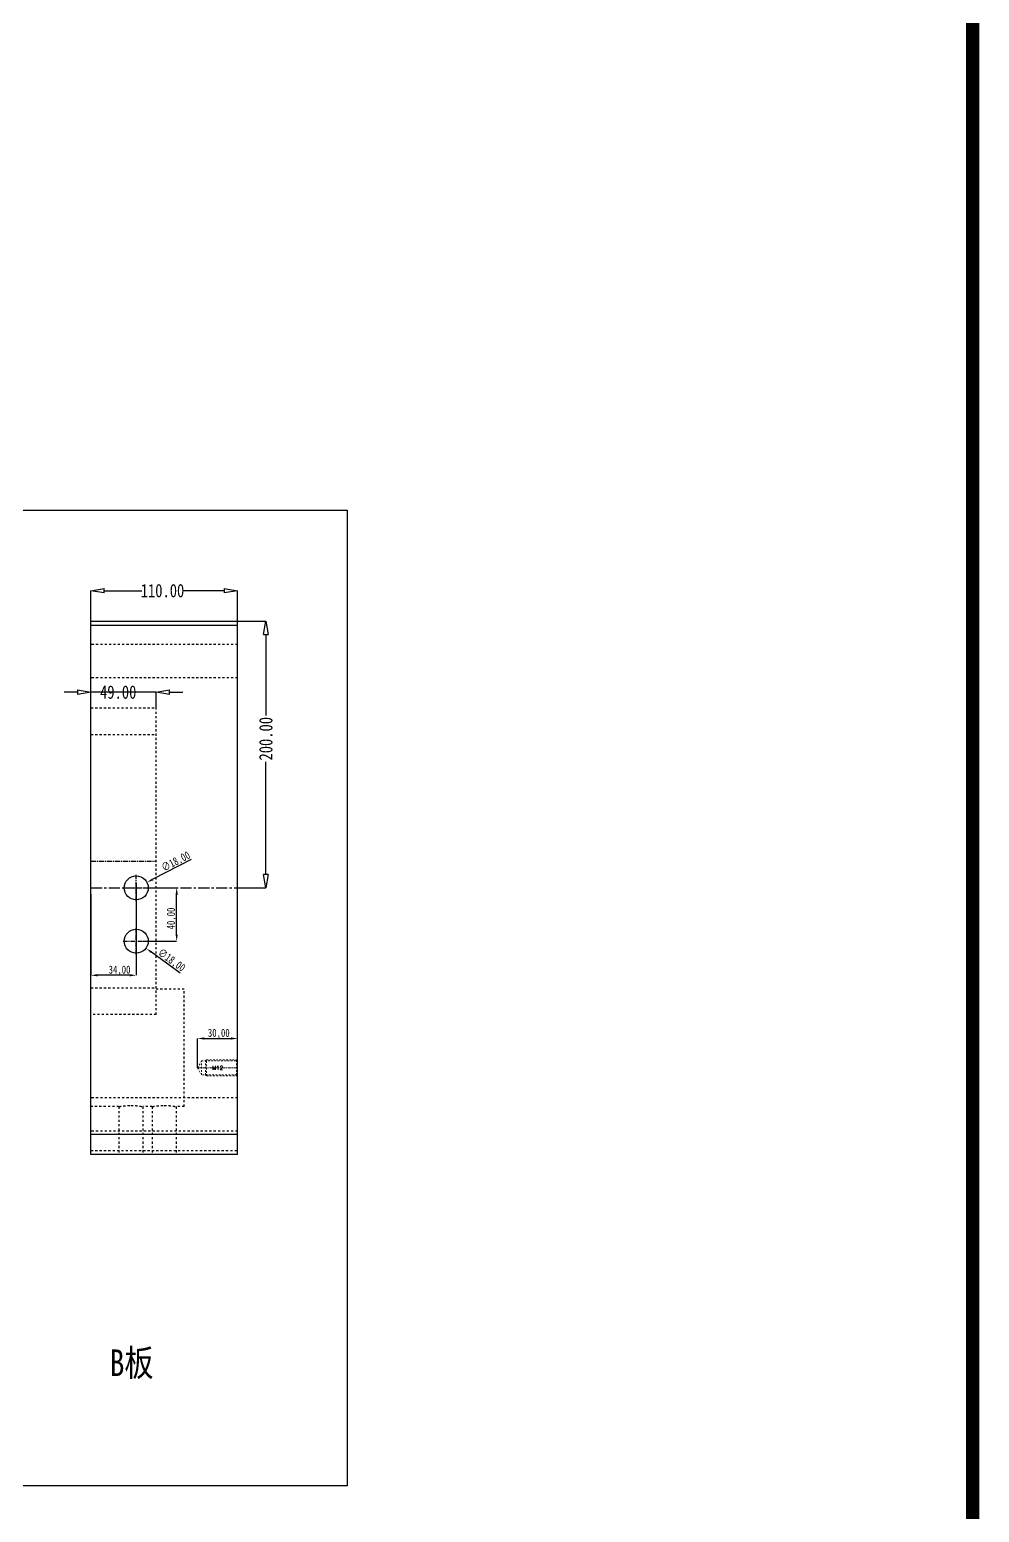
# Model space of a CAD drawing. Header units: millimetres. Extents: x 97 to 1722, y -6063 to 1553.
# Drawn here: x 1010 to 1722, y -3284 to -2172 of the extents above; entities that cross this region are included whole.
import ezdxf
from ezdxf.enums import TextEntityAlignment as Align

# ---------------------------------------------------------------- set-up
doc = ezdxf.new("R2010")
doc.units = ezdxf.units.MM
doc.header["$LTSCALE"] = 16.335
doc.header["$PDMODE"] = 3
doc.header["$PDSIZE"] = 0.3125
doc.linetypes.add('CENTER', pattern=[0.6, 0.375, -0.075, 0.075, -0.075])
doc.linetypes.add('HIDDEN', pattern=[0.2, 0.1, -0.1])
doc.layers.get('0').update_dxf_attribs({"linetype": 'CONTINUOUS'})
doc.layers.get('Defpoints').update_dxf_attribs({"linetype": 'CONTINUOUS'})
doc.layers.add('DEFAULT_2', color=8, linetype='HIDDEN')
doc.layers.add('screw', color=33, linetype='CONTINUOUS', lineweight=13)
doc.styles.get("Standard").update_dxf_attribs({"font": 'txt', "width": 0.8})
doc.styles.add('TXT', font='txt.shx', dxfattribs={"bigfont": 'gbcbig.shx'})
doc.dimstyles.new('mold', dxfattribs={"dimtxt": 6, "dimasz": 5, "dimexe": 0, "dimexo": 0, "dimgap": 0, "dimtad": 1, "dimzin": 1, "dimtxsty": 'Standard', "dimcen": 0, "dimclrd": 4, "dimclre": 4, "dimclrt": 6, "dimazin": 0, "dimtfac": 1, "dimtofl": 0, "dimtmove": 0, "dimatfit": 3, "dimfxl": 0, "dimarcsym": 0})
doc.dimstyles.new('STANDARD$0', dxfattribs={"dimscale": 2, "dimtxt": 3, "dimasz": 3, "dimexe": 1.25, "dimexo": 0.625, "dimgap": 0.5, "dimtad": 0, "dimdsep": 46, "dimlunit": 6, "dimtxsty": 'Standard', "dimblk": 'CLOSEDBLANK', "dimcen": 0, "dimclrt": 2, "dimazin": 2, "dimtfac": 2, "dimtmove": 1, "dimatfit": 3, "dimfxl": 0, "dimtolj": 1, "dimtzin": 0, "dimarcsym": 0})

# ---------------------------------------------------------------- blocks, each defined once
blk = doc.blocks.new('_ClosedBlank')
at = {"color": 0, "linetype": 'ByBlock', "lineweight": -2}
for p, q in [((-1, 0.17), (0, 0)), ((-1, 0.17), (-1, -0.17)), ((0, 0), (-1, -0.17))]:
    blk.add_line(p, q, dxfattribs=at)
blk = doc.blocks.new('*D281')
at = {"color": 4, "lineweight": -2}
for p, q in [((1166, -2615.3), (1187.2, -2615.3)), ((1187.2, -2625.3), (1187.2, -2686.2)), ((1187.2, -2805.3), (1187.2, -2720.8)), ((1166, -2815.3), (1187.2, -2815.3))]:
    blk.add_line(p, q, dxfattribs=at)
at = {"layer": 'Defpoints', "color": 0}
for p in [(1166, -2615.3), (1166, -2815.3), (1187.2, -2815.3)]:
    blk.add_point(p, dxfattribs=at)
at = {"color": 4, "lineweight": -2, "xscale": 10, "yscale": 10, "zscale": 10}
for p, rotation in [((1187.2, -2615.3), 90), ((1187.2, -2815.3), 270)]:
    blk.add_blockref('_ClosedBlank', p, dxfattribs=dict(at, rotation=rotation))
at = {"color": 6, "insert": (1187.2, -2703.5), "char_height": 10, "attachment_point": 5, "rotation": 90}
blk.add_mtext('\\A1;200.00', dxfattribs=at)
blk = doc.blocks.new('*D282')
at = {"color": 4, "lineweight": -2}
for p, q in [((1056, -2626.5), (1056, -2592.5)), ((1066, -2592.5), (1094.3, -2592.5)), ((1156, -2592.5), (1125, -2592.5)), ((1166, -2626.5), (1166, -2592.5))]:
    blk.add_line(p, q, dxfattribs=at)
at = {"layer": 'Defpoints', "color": 0}
for p in [(1056, -2592.5), (1056, -2626.5), (1166, -2626.5)]:
    blk.add_point(p, dxfattribs=at)
at = {"color": 4, "lineweight": -2, "xscale": 10, "yscale": 10, "zscale": 10, "rotation": 180}
blk.add_blockref('_ClosedBlank', (1056, -2592.5), dxfattribs=at)
at = {"color": 4, "lineweight": -2, "xscale": 10, "yscale": 10, "zscale": 10}
blk.add_blockref('_ClosedBlank', (1166, -2592.5), dxfattribs=at)
at = {"color": 6, "insert": (1109.7, -2592.5), "char_height": 10, "attachment_point": 5}
blk.add_mtext('\\A1;110.00', dxfattribs=at)
blk = doc.blocks.new('*D283')
at = {"color": 4, "lineweight": -2}
for p, q in [((1046, -2668.6), (1036, -2668.6)), ((1056, -2680.3), (1056, -2668.6)), ((1105, -2668.6), (1056, -2668.6)), ((1105, -2680.3), (1105, -2668.6)), ((1115, -2668.6), (1125, -2668.6))]:
    blk.add_line(p, q, dxfattribs=at)
at = {"layer": 'Defpoints', "color": 0}
for p in [(1056, -2668.6), (1056, -2680.3), (1105, -2680.3)]:
    blk.add_point(p, dxfattribs=at)
at = {"color": 4, "lineweight": -2, "xscale": 10, "yscale": 10, "zscale": 10}
blk.add_blockref('_ClosedBlank', (1056, -2668.6), dxfattribs=at)
at = {"color": 4, "lineweight": -2, "xscale": 10, "yscale": 10, "zscale": 10, "rotation": 180}
blk.add_blockref('_ClosedBlank', (1105, -2668.6), dxfattribs=at)
at = {"color": 6, "insert": (1076.5, -2668.6), "char_height": 10, "attachment_point": 5}
blk.add_mtext('\\A1;49.00', dxfattribs=at)
blk = doc.blocks.new('*D357')
at = {"color": 4, "lineweight": -2}
for p, q in [((1090, -2811.7), (1090, -2880.9)), ((1056, -2820), (1056, -2880.9)), ((1085, -2880.9), (1061, -2880.9))]:
    blk.add_line(p, q, dxfattribs=at)
at = {"color": 4}
for points in [[(1061, -2880), (1061, -2881.7), (1056, -2880.9)], [(1085, -2880), (1085, -2881.7), (1090, -2880.9)]]:
    blk.add_solid(points, dxfattribs=at)
at = {"layer": 'Defpoints', "color": 0}
for p in [(1090, -2811.7), (1056, -2820), (1056, -2880.9)]:
    blk.add_point(p, dxfattribs=at)
at = {"color": 6, "insert": (1077.5, -2877.4), "char_height": 6, "attachment_point": 5}
blk.add_mtext('34,00', dxfattribs=at)
blk = doc.blocks.new('*D358')
at = {"color": 4, "lineweight": -2}
for p, q in [((1102.5, -2815.3), (1120.3, -2815.3)), ((1120.3, -2850.3), (1120.3, -2820.3)), ((1094.9, -2855.3), (1120.3, -2855.3))]:
    blk.add_line(p, q, dxfattribs=at)
at = {"color": 4}
for points in [[(1119.5, -2820.3), (1121.2, -2820.3), (1120.3, -2815.3)], [(1119.5, -2850.3), (1121.2, -2850.3), (1120.3, -2855.3)]]:
    blk.add_solid(points, dxfattribs=at)
at = {"layer": 'Defpoints', "color": 0}
for p in [(1102.5, -2815.3), (1120.3, -2815.3), (1094.9, -2855.3)]:
    blk.add_point(p, dxfattribs=at)
at = {"color": 6, "insert": (1116.8, -2838.3), "char_height": 6, "attachment_point": 5, "rotation": 90}
blk.add_mtext('40,00', dxfattribs=at)
blk = doc.blocks.new('*D359')
at = {"color": 4, "lineweight": -2}
blk.add_line((1122.9, -2879.2), (1101.4, -2863.6), dxfattribs=at)
at = {"color": 4}
blk.add_solid([(1101.8, -2862.9), (1100.9, -2864.2), (1097.3, -2860.6)], dxfattribs=at)
at = {"layer": 'Defpoints', "color": 0}
for p in [(1082.7, -2850.1), (1097.3, -2860.6)]:
    blk.add_point(p, dxfattribs=at)
at = {"color": 6, "insert": (1116.2, -2870), "char_height": 6, "attachment_point": 5, "rotation": 324.076}
blk.add_mtext('∅18,00', dxfattribs=at)
blk = doc.blocks.new('*D360')
at = {"color": 4, "lineweight": -2}
blk.add_line((1131.1, -2794.1), (1102.5, -2808.9), dxfattribs=at)
at = {"color": 4}
blk.add_solid([(1102.1, -2808.2), (1102.8, -2809.7), (1098, -2811.2)], dxfattribs=at)
at = {"layer": 'Defpoints', "color": 0}
for p in [(1098, -2811.2), (1082, -2819.5)]:
    blk.add_point(p, dxfattribs=at)
at = {"color": 6, "insert": (1119.9, -2796), "char_height": 6, "attachment_point": 5, "rotation": 27.3032}
blk.add_mtext('∅18,00', dxfattribs=at)
blk = doc.blocks.new('*D518')
at = {"color": 4, "lineweight": -2}
for p, q in [((1136, -2950.3), (1136, -2928.3)), ((1141, -2928.3), (1161, -2928.3)), ((1166, -2950.3), (1166, -2928.3))]:
    blk.add_line(p, q, dxfattribs=at)
at = {"color": 4}
for points in [[(1141, -2927.4), (1141, -2929.1), (1136, -2928.3)], [(1161, -2927.4), (1161, -2929.1), (1166, -2928.3)]]:
    blk.add_solid(points, dxfattribs=at)
at = {"layer": 'Defpoints', "color": 0}
for p in [(1166, -2928.3), (1136, -2950.3), (1166, -2950.3)]:
    blk.add_point(p, dxfattribs=at)
at = {"color": 6, "insert": (1151.9, -2924.8), "char_height": 6, "attachment_point": 5}
blk.add_mtext('30,00', dxfattribs=at)

msp = doc.modelspace()

# ---------------------------------------------------------------- linework, layer by layer
at = {"color": 7, "linetype": 'Continuous'}
for p, q in [((1056.018, -3015.345), (1056.018, -2615.345)), ((1056.018, -2615.345), (1166.018, -2615.345)), ((1056.018, -2618.345), (1166.018, -2618.345)), ((1166.018, -3015.345), (1166.018, -2615.345)), ((1166.018, -3000.345), (1056.018, -3000.345)), ((1166.018, -3015.345), (1056.018, -3015.345))]:
    msp.add_line(p, q, dxfattribs=at)
at = {"color": 1, "linetype": 'CENTER', "ltscale": 0.55978}
for p, q in [((1090.018, -2825.245), (1090.018, -2805.445)), ((1080.118, -2815.345), (1099.918, -2815.345)), ((1090.018, -2865.245), (1090.018, -2845.445)), ((1080.118, -2855.345), (1099.918, -2855.345))]:
    msp.add_line(p, q, dxfattribs=at)
at = {"color": 1, "linetype": 'CENTER', "ltscale": 1.36835}
msp.add_line((1056.018, -2815.345), (1166.018, -2815.345), dxfattribs=at)
at = {"color": 3, "const_width": 10}
msp.add_lwpolyline([(102.476, 1547.832), (1717.02, 1547.832), (1717.02, -6057.882), (102.476, -6057.882)], close=True, dxfattribs=at)
msp.add_lwpolyline([(563.696, -2532.109), (1248.08, -2532.109), (1248.08, -3263.703), (563.696, -3263.703)], close=True)
for centre in [(1090.018, -2815.345), (1090.018, -2855.345)]:
    msp.add_circle(centre, 9)
at = {"layer": 'DEFAULT_2', "color": 8, "linetype": 'HIDDEN'}
for p, q in [((1166.018, -2632.845), (1056.018, -2632.845)), ((1166.018, -2657.845), (1056.018, -2657.845)), ((1056.018, -2680.345), (1105.018, -2680.345)), ((1105.018, -2910.345), (1105.018, -2680.345)), ((1056.018, -2700.345), (1105.018, -2700.345)), ((1056.018, -2890.345), (1105.018, -2890.345)), ((1126.018, -2891.315), (1105.018, -2891.315)), ((1126.018, -2979.375), (1126.018, -2891.315)), ((1105.018, -2910.345), (1056.018, -2910.345)), ((1166.018, -2972.845), (1056.018, -2972.845)), ((1077.018, -2979.375), (1056.018, -2979.375)), ((1077.018, -2979.375), (1077.018, -3015.345)), ((1102.018, -2979.375), (1095.018, -2979.375)), ((1095.018, -2979.375), (1095.018, -3015.345)), ((1102.018, -2979.375), (1102.018, -3015.345)), ((1126.018, -2979.375), (1120.018, -2979.375)), ((1120.018, -2979.375), (1120.018, -3015.345)), ((1166.018, -2997.845), (1056.018, -2997.845)), ((1056.018, -3012.345), (1166.018, -3012.345))]:
    msp.add_line(p, q, dxfattribs=at)
at = {"layer": 'DEFAULT_2', "color": 1, "linetype": 'CENTER', "ltscale": 0.609538}
msp.add_line((1056.018, -2795.345), (1105.018, -2795.345), dxfattribs=at)
at = {"layer": 'DEFAULT_2', "color": 8, "linetype": 'HIDDEN'}
for points, knots in [([(1077.018, -2979.375), (1077.022, -2979.373), (1077.037, -2979.373), (1077.069, -2979.364), (1077.124, -2979.354), (1077.238, -2979.33), (1077.435, -2979.292), (1077.732, -2979.234), (1078.109, -2979.164), (1078.561, -2979.085), (1079.084, -2978.998), (1079.909, -2978.872), (1081.077, -2978.72), (1082.612, -2978.57), (1084.28, -2978.469), (1085.432, -2978.445), (1086.018, -2978.445)], [0, 0, 0, 0, 0.00123384, 0.00492101, 0.0110413, 0.01957453, 0.04379734, 0.07732276, 0.11972852, 0.17057303, 0.22931484, 0.29535256, 0.44672959, 0.61896397, 0.80582634, 1, 1, 1, 1]), ([(1086.018, -2978.445), (1086.605, -2978.445), (1087.756, -2978.469), (1089.425, -2978.57), (1090.96, -2978.72), (1092.128, -2978.872), (1092.952, -2978.998), (1093.476, -2979.085), (1093.928, -2979.164), (1094.305, -2979.234), (1094.6, -2979.291), (1094.801, -2979.331), (1094.91, -2979.352), (1094.974, -2979.367), (1094.99, -2979.367), (1095.022, -2979.377), (1095.018, -2979.375)], [0, 0, 0, 0, 0.19417339, 0.38103571, 0.55327194, 0.70465025, 0.77068834, 0.82943028, 0.88027455, 0.92267964, 0.95620427, 0.98042668, 0.98895992, 0.99508013, 0.99876695, 1, 1, 1, 1]), ([(1102.018, -2979.375), (1102.022, -2979.373), (1102.037, -2979.373), (1102.069, -2979.364), (1102.124, -2979.354), (1102.238, -2979.33), (1102.435, -2979.292), (1102.732, -2979.234), (1103.109, -2979.164), (1103.561, -2979.085), (1104.084, -2978.998), (1104.909, -2978.872), (1106.077, -2978.72), (1107.612, -2978.57), (1109.28, -2978.469), (1110.432, -2978.445), (1111.018, -2978.445)], [0, 0, 0, 0, 0.00123384, 0.00492101, 0.0110413, 0.01957453, 0.04379734, 0.07732276, 0.11972852, 0.17057303, 0.22931484, 0.29535256, 0.44672959, 0.61896397, 0.80582634, 1, 1, 1, 1]), ([(1111.018, -2978.445), (1111.605, -2978.445), (1112.756, -2978.469), (1114.425, -2978.57), (1115.96, -2978.72), (1117.128, -2978.872), (1117.952, -2978.998), (1118.476, -2979.085), (1118.928, -2979.164), (1119.305, -2979.234), (1119.6, -2979.291), (1119.801, -2979.331), (1119.91, -2979.352), (1119.974, -2979.367), (1119.99, -2979.367), (1120.022, -2979.377), (1120.018, -2979.375)], [0, 0, 0, 0, 0.19417339, 0.38103571, 0.55327194, 0.70465025, 0.77068834, 0.82943028, 0.88027455, 0.92267964, 0.95620427, 0.98042668, 0.98895992, 0.99508013, 0.99876695, 1, 1, 1, 1])]:
    msp.add_open_spline(points, degree=3, knots=knots, dxfattribs=at)
at = {"layer": 'screw', "linetype": 'HIDDEN', "ltscale": 0.746373}
for p, q in [((1135.987, -2950.345), (1139.018, -2945.095)), ((1139.018, -2945.095), (1165.268, -2945.095)), ((1139.018, -2955.595), (1139.018, -2945.095)), ((1165.268, -2945.095), (1166.018, -2944.345)), ((1165.268, -2955.595), (1165.268, -2945.095)), ((1139.018, -2955.595), (1135.987, -2950.345)), ((1165.268, -2955.595), (1139.018, -2955.595)), ((1166.018, -2956.345), (1165.268, -2955.595))]:
    msp.add_line(p, q, dxfattribs=at)
at = {"layer": 'screw', "color": 92, "linetype": 'HIDDEN', "ltscale": 0.746373}
for p, q in [((1142.018, -2945.095), (1142.768, -2944.345)), ((1142.018, -2955.595), (1142.018, -2945.095)), ((1142.768, -2944.345), (1166.018, -2944.345)), ((1142.768, -2956.345), (1142.768, -2944.345)), ((1142.768, -2956.345), (1142.018, -2955.595)), ((1166.018, -2956.345), (1142.768, -2956.345))]:
    msp.add_line(p, q, dxfattribs=at)
at = {"layer": 'screw', "color": 1, "linetype": 'CENTER', "ltscale": 0.466483}
msp.add_line((1166.018, -2950.345), (1135.987, -2950.345), dxfattribs=at)

# ---------------------------------------------------------------- texts
at = {"insert": (1070.28, -3161.434), "char_height": 20, "width": 77.51094, "attachment_point": 1}
msp.add_mtext('{\\fSimSun|b0|i0|c134|p2;B板}', dxfattribs=at)
at = {"layer": 'screw', "color": 222, "linetype": 'HIDDEN', "ltscale": 0.746373, "style": 'TXT'}
msp.add_text('M12', height=3, rotation=360, dxfattribs=at).set_placement((1151.003, -2950.345), align=Align.MIDDLE)

# ---------------------------------------------------------------- dimensions: what is measured, and where the dimension line sits
for base, p1, p2, dimstyle, override, picture, middle in [((1056.018, -2592.483), (1166.018, -2626.462), (1056.018, -2626.462), 'STANDARD$0', {"dimtxt": 5, "dimasz": 5, "dimexe": 0, "dimexo": 0, "dimgap": 0, "dimzin": 0, "dimclrd": 4, "dimclre": 4, "dimclrt": 6, "dimfxl": 1.25, "dimarcsym": 1}, '*D282', (1109.663, -2592.483)), ((1056.018, -2668.614), (1105.018, -2680.345), (1056.018, -2680.345), 'STANDARD$0', {"dimtxt": 5, "dimasz": 5, "dimexe": 0, "dimexo": 0, "dimgap": 0, "dimzin": 0, "dimclrd": 4, "dimclre": 4, "dimclrt": 6, "dimfxl": 1.25, "dimarcsym": 1}, '*D283', (1076.515, -2668.614)), ((1056.018, -2880.873), (1090.018, -2811.665), (1056.018, -2819.957), 'mold', {"dimarcsym": 1}, '*D357', (1077.511, -2880.873)), ((1165.988, -2928.272), (1135.987, -2950.345), (1165.988, -2950.345), 'mold', {"dimarcsym": 1}, '*D518', (1151.882, -2928.272))]:
    dim = msp.add_linear_dim(base=base, p1=p1, p2=p2, dimstyle=dimstyle, override=override)
    dim.commit()
    dim.dimension.update_dxf_attribs({"geometry": picture, "text_midpoint": middle, "dimtype": 160})
for base, p1, p2, dimstyle, override, picture, middle in [((1187.157, -2815.345), (1166.018, -2615.345), (1166.018, -2815.345), 'STANDARD$0', {"dimtxt": 5, "dimasz": 5, "dimexe": 0, "dimexo": 0, "dimgap": 0, "dimzin": 0, "dimclrd": 4, "dimclre": 4, "dimclrt": 6, "dimfxl": 1.25, "dimarcsym": 1}, '*D281', (1187.157, -2703.506)), ((1120.324, -2815.345), (1094.864, -2855.345), (1102.492, -2815.345), 'mold', {"dimarcsym": 1}, '*D358', (1120.324, -2838.317))]:
    dim = msp.add_linear_dim(base=base, p1=p1, p2=p2, angle=90, dimstyle=dimstyle, override=override)
    dim.commit()
    dim.dimension.update_dxf_attribs({"geometry": picture, "text_midpoint": middle, "dimtype": 160})
dim = msp.add_diameter_dim_2p(p1=(1082.021, -2819.473), p2=(1098.016, -2811.217), dimstyle='mold', override={"dimarcsym": 1})
dim.commit()
dim.dimension.update_dxf_attribs({"geometry": '*D360', "text_midpoint": (1121.514, -2799.087), "dimtype": 163})
dim = msp.add_diameter_dim_2p(p1=(1082.73, -2850.065), p2=(1097.306, -2860.625), dimstyle='mold', override={"dimarcsym": 1})
dim.commit()
dim.dimension.update_dxf_attribs({"geometry": '*D359', "text_midpoint": (1116.204, -2869.995)})

doc.saveas('drawing.dxf')
